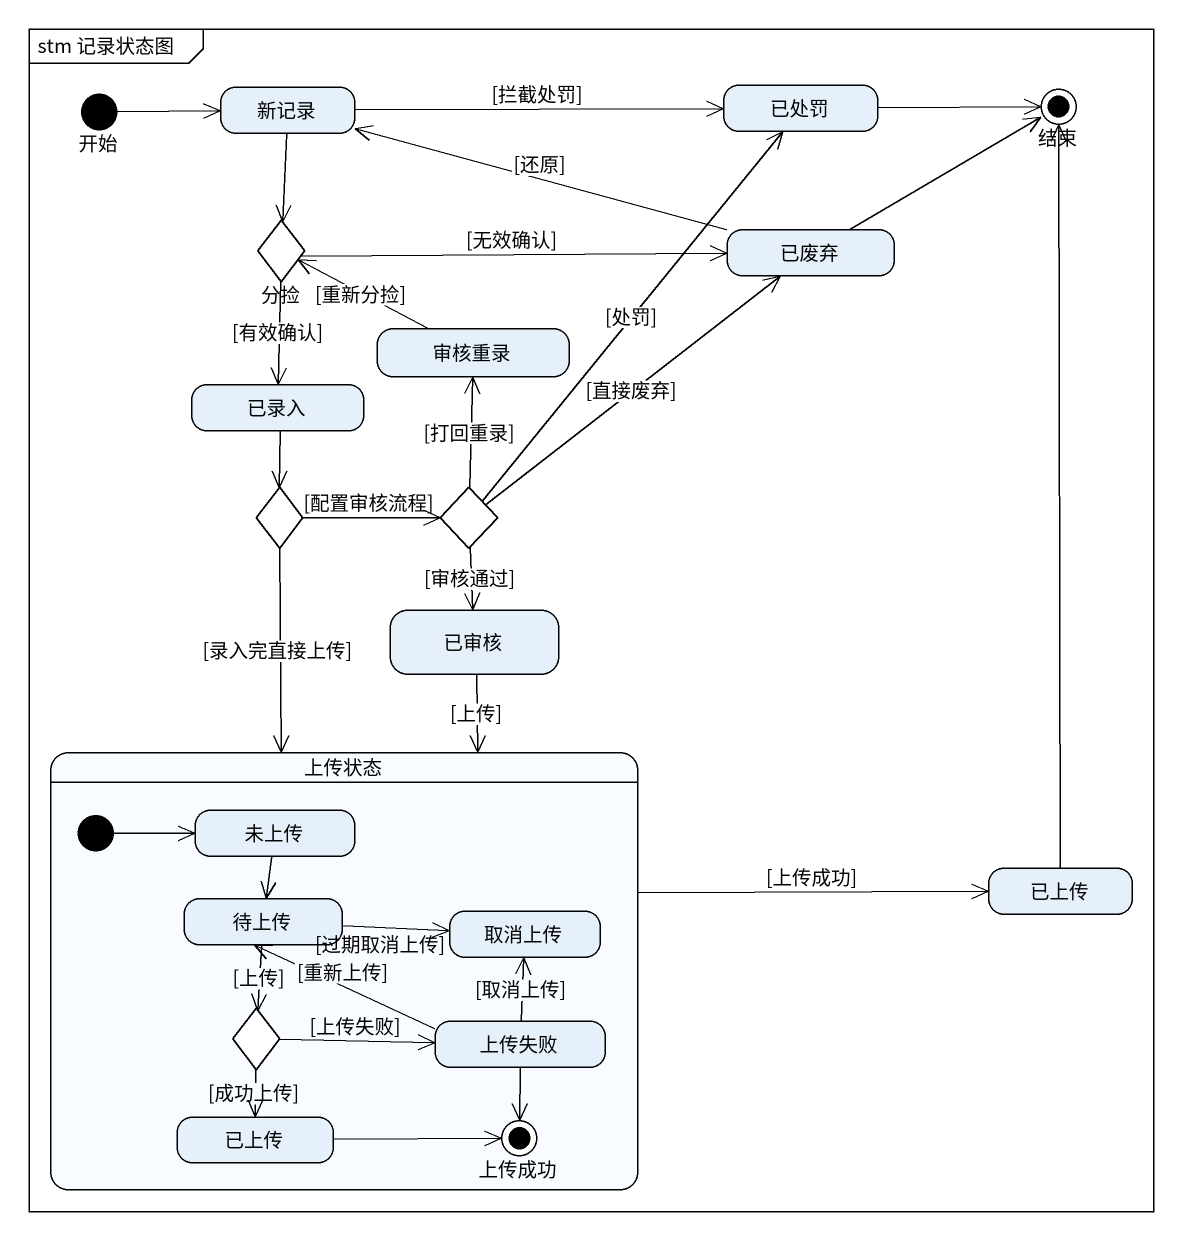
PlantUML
@startuml
mainframe stm 记录状态图
hide empty description
state 开始 <<start>>
state 新记录
state 已处罚
state 结束 <<end>>
state 分捡 <<choice>>
state 已废弃
state 审核重录
state 已录入
state choice1 <<choice>>
state choice2 <<choice>>
state 已审核
state 上传状态 {
  state 未上传
  state 待上传
  state 取消上传
  state choice3 <<choice>>
  state 上传失败
  state "已上传" as 已上传_2
  state 上传成功 <<end>>
  [*] -right-> 未上传
}
state 已上传
开始 -right-> 新记录
新记录 -right-> 已处罚 : [拦截处罚]
新记录 --> 分捡
已处罚 -right-> 结束
分捡 -right-> 已废弃 : [无效确认]
分捡 --> 已录入 : [有效确认]
已废弃 -left-> 新记录 : [还原]
已废弃 -right-> 结束
审核重录 -left-> 分捡 : [重新分捡]
已录入 --> choice1
choice1 -right-> choice2 : [配置审核流程]
choice1 --> 上传状态 : [录入完直接上传]
choice2 -up-> 已处罚 : [处罚]
choice2 -up-> 已废弃 : [直接废弃]
choice2 -up-> 审核重录 : [打回重录]
choice2 --> 已审核 : [审核通过]
已审核 --> 上传状态 : [上传]
上传状态 -right-> 已上传 : [上传成功]
未上传 --> 待上传
待上传 -right-> 取消上传 : [过期取消上传]
待上传 --> choice3 : [上传]
已上传 -up-> 结束
choice3 -right-> 上传失败 : [上传失败]
choice3 --> 已上传_2 : [成功上传]
上传失败 -left-> 待上传 : [重新上传]
上传失败 -up-> 取消上传 : [取消上传]
上传失败 --> 上传成功
已上传_2 -right-> 上传成功
@enduml
